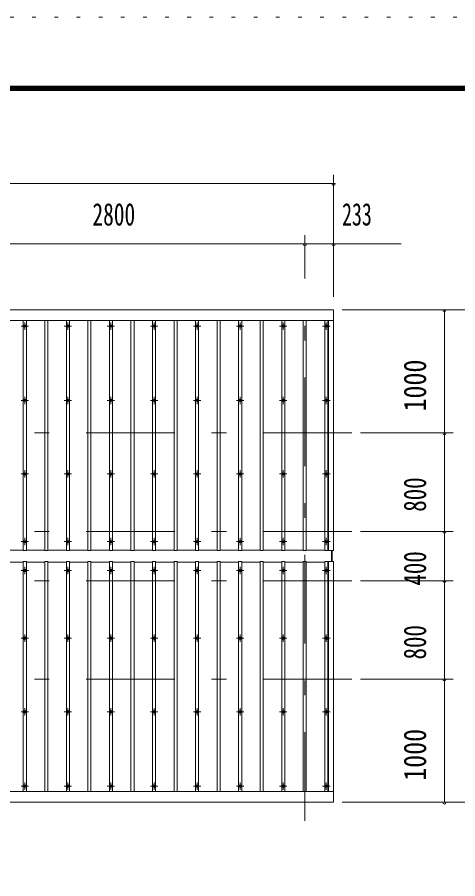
# Model space of a CAD drawing. Units: millimetres, scale not verified. Extents: x -37128 to 37128, y -14700 to 14700.
# Drawn here: x 4936 to 8516, y 7701 to 14700 of the extents above; entities that cross this region are included whole.
import ezdxf
from ezdxf.enums import TextEntityAlignment as Align

# ---------------------------------------------------------------- set-up
doc = ezdxf.new("R2010")
doc.units = ezdxf.units.MM
doc.header["$LTSCALE"] = 60
doc.linetypes.add('USER3', pattern=[24, 12, -5, 2, -5])
doc.linetypes.add('USER4', pattern=[3, 0.5, -2.5])
for name, color, linetype, lineweight in [('0-2_1-0BOLD', 7, 'Continuous', 18), ('0-3_1-2CENTER', 3, 'USER3', 18), ('0-4_1-4THIN', 4, 'Continuous', 18), ('0-5_1-5DIM', 3, 'Continuous', 18), ('0-C_F-F', 5, 'Continuous', 18), ('0-D_F-E_J_ADD', 3, 'USER4', 18)]:
    doc.layers.add(name, color=color, linetype=linetype, lineweight=lineweight)
doc.styles.add('ＭＳ ゴシック', font='')
doc.styles.get('ＭＳ ゴシック').set_extended_font_data('MS Gothic')

msp = doc.modelspace()

# ---------------------------------------------------------------- linework, layer by layer
at = {"layer": '0-2_1-0BOLD'}
for p, q in [((7505.52, 12236.05), (-310.48, 12236.05)), ((7489.52, 10277.69), (7489.52, 10367.39)), ((7495.52, 10367.39), (7495.52, 10277.69)), ((-310.48, 8409.03), (7505.52, 8409.03))]:
    msp.add_line(p, q, dxfattribs=at)
for points in [[(-310.48, 10367.39), (-310.48, 12322.54), (7505.52, 12322.54), (7505.52, 10367.39), (7465.52, 10367.39), (7465.52, 12236.05)], [(7465.52, 8409.03), (7465.52, 10277.69), (7505.52, 10277.69), (7505.52, 8322.54), (-310.48, 8322.54)]]:
    msp.add_lwpolyline(points, dxfattribs=at)
for centre in [(4997.52, 12191.11), (5347.52, 12191.11), (5697.52, 12191.11), (6047.52, 12191.11), (6397.52, 12191.11), (6747.52, 12191.11), (7097.52, 12191.11), (7447.52, 12191.11), (4997.52, 11587.41), (5347.52, 11587.41), (5697.52, 11587.41), (6047.52, 11587.41), (6397.52, 11587.41), (6747.52, 11587.41), (7097.52, 11587.41), (7447.52, 11587.41), (4997.52, 10989.62), (5347.52, 10989.62), (5697.52, 10989.62), (6047.52, 10989.62), (6397.52, 10989.62), (6747.52, 10989.62), (7097.52, 10989.62), (7447.52, 10989.62), (4997.52, 10439.93), (5347.52, 10439.93), (5697.52, 10439.93), (6047.52, 10439.93), (6397.52, 10439.93), (6747.52, 10439.93), (7097.52, 10439.93), (7447.52, 10439.93), (4997.52, 10205.15), (5347.52, 10205.15), (5697.52, 10205.15), (6047.52, 10205.15), (6397.52, 10205.15), (6747.52, 10205.15), (7097.52, 10205.15), (7447.52, 10205.15), (4997.52, 9655.46), (5347.52, 9655.46), (5697.52, 9655.46), (6047.52, 9655.46), (6397.52, 9655.46), (6747.52, 9655.46), (7097.52, 9655.46), (7447.52, 9655.46), (4997.52, 9057.68), (5347.52, 9057.68), (5697.52, 9057.68), (6047.52, 9057.68), (6397.52, 9057.68), (6747.52, 9057.68), (7097.52, 9057.68), (7447.52, 9057.68), (4997.52, 8453.97), (5347.52, 8453.97), (5697.52, 8453.97), (6047.52, 8453.97), (6397.52, 8453.97), (6747.52, 8453.97), (7097.52, 8453.97), (7447.52, 8453.97)]:
    msp.add_circle(centre, 10, dxfattribs=at)
at = {"layer": '0-3_1-2CENTER'}
for p, q in [((7272.52, 8172.54), (7272.52, 12472.55)), ((4967.52, 12191.11), (5027.52, 12191.11)), ((4997.52, 12161.11), (4997.52, 12221.12)), ((5377.52, 12191.11), (5317.52, 12191.11)), ((5347.52, 12221.12), (5347.52, 12161.11)), ((5667.53, 12191.11), (5727.52, 12191.11)), ((5697.52, 12161.11), (5697.52, 12221.12)), ((6077.52, 12191.11), (6017.52, 12191.11)), ((6047.52, 12221.12), (6047.52, 12161.11)), ((6367.53, 12191.11), (6427.52, 12191.11)), ((6397.52, 12161.11), (6397.52, 12221.12)), ((6777.52, 12191.11), (6717.53, 12191.11)), ((6747.52, 12221.12), (6747.52, 12161.11)), ((7067.52, 12191.11), (7127.52, 12191.11)), ((7097.52, 12161.11), (7097.52, 12221.12)), ((7477.52, 12191.11), (7417.52, 12191.11)), ((7447.52, 12221.12), (7447.52, 12161.11)), ((4967.53, 11587.41), (5027.52, 11587.41)), ((4997.52, 11557.41), (4997.52, 11617.41)), ((5317.53, 11587.41), (5377.52, 11587.41)), ((5347.52, 11617.41), (5347.52, 11557.41)), ((5667.53, 11587.41), (5727.52, 11587.41)), ((5697.52, 11557.41), (5697.52, 11617.41)), ((6077.52, 11587.41), (6017.53, 11587.41)), ((6047.52, 11617.41), (6047.52, 11557.41)), ((6367.53, 11587.41), (6427.52, 11587.41)), ((6397.52, 11557.41), (6397.52, 11617.41)), ((6777.52, 11587.41), (6717.53, 11587.41)), ((6747.52, 11617.41), (6747.52, 11557.41)), ((7067.53, 11587.41), (7127.52, 11587.41)), ((7097.52, 11557.41), (7097.52, 11617.41)), ((7417.53, 11587.41), (7477.52, 11587.41)), ((7447.52, 11617.41), (7447.52, 11557.41)), ((7655.52, 11322.54), (-632.48, 11322.54)), ((4967.53, 10989.62), (5027.52, 10989.62)), ((4997.52, 11019.63), (4997.52, 10959.62)), ((5377.52, 10989.62), (5317.53, 10989.62)), ((5347.52, 10959.62), (5347.52, 11019.63)), ((5727.52, 10989.62), (5667.53, 10989.62)), ((5697.52, 11019.63), (5697.52, 10959.62)), ((6077.52, 10989.62), (6017.53, 10989.62)), ((6047.52, 10959.62), (6047.52, 11019.63)), ((6427.52, 10989.62), (6367.53, 10989.62)), ((6397.52, 11019.63), (6397.52, 10959.62)), ((6777.52, 10989.62), (6717.53, 10989.62)), ((6747.52, 10959.62), (6747.52, 11019.63)), ((7067.53, 10989.62), (7127.52, 10989.62)), ((7097.52, 11019.63), (7097.52, 10959.62)), ((7477.52, 10989.62), (7417.53, 10989.62)), ((7447.52, 10959.62), (7447.52, 11019.63)), ((7655.52, 10522.54), (-632.48, 10522.54)), ((4967.53, 10439.93), (5027.52, 10439.93)), ((4997.52, 10409.93), (4997.52, 10469.93)), ((5317.53, 10439.93), (5377.52, 10439.93)), ((5347.52, 10409.93), (5347.52, 10469.93)), ((5667.53, 10439.93), (5727.52, 10439.93)), ((5697.52, 10409.93), (5697.52, 10469.93)), ((6077.52, 10439.93), (6017.53, 10439.93)), ((6047.52, 10409.93), (6047.52, 10469.93)), ((6367.53, 10439.93), (6427.52, 10439.93)), ((6397.52, 10409.93), (6397.52, 10469.93)), ((6777.52, 10439.93), (6717.53, 10439.93)), ((6747.52, 10409.93), (6747.52, 10469.93)), ((7067.53, 10439.93), (7127.52, 10439.93)), ((7097.52, 10409.93), (7097.52, 10469.93)), ((7417.53, 10439.93), (7477.52, 10439.93)), ((7447.52, 10409.93), (7447.52, 10469.93)), ((4997.52, 10235.15), (4997.52, 10175.15)), ((5347.52, 10235.15), (5347.52, 10175.15)), ((5697.52, 10235.15), (5697.52, 10175.15)), ((6047.52, 10235.15), (6047.52, 10175.15)), ((6397.52, 10235.15), (6397.52, 10175.15)), ((6747.52, 10235.15), (6747.52, 10175.15)), ((7097.52, 10235.15), (7097.52, 10175.15)), ((7447.52, 10235.15), (7447.52, 10175.15)), ((4967.53, 10205.15), (5027.52, 10205.15)), ((5317.53, 10205.15), (5377.52, 10205.15)), ((5727.52, 10205.15), (5667.53, 10205.15)), ((6017.53, 10205.15), (6077.52, 10205.15)), ((6427.52, 10205.15), (6367.53, 10205.15)), ((6717.53, 10205.15), (6777.52, 10205.15)), ((7067.53, 10205.15), (7127.52, 10205.15)), ((7417.53, 10205.15), (7477.52, 10205.15)), ((7655.52, 10122.54), (-632.48, 10122.54)), ((4997.52, 9685.46), (4997.52, 9625.46)), ((5347.52, 9625.46), (5347.52, 9685.46)), ((5697.52, 9685.46), (5697.52, 9625.46)), ((6047.52, 9625.46), (6047.52, 9685.46)), ((6397.52, 9685.46), (6397.52, 9625.46)), ((6747.52, 9625.46), (6747.52, 9685.46)), ((7097.52, 9685.46), (7097.52, 9625.46)), ((7447.52, 9625.46), (7447.52, 9685.46)), ((5027.52, 9655.46), (4967.53, 9655.46)), ((5317.53, 9655.46), (5377.52, 9655.46)), ((5727.52, 9655.46), (5667.53, 9655.46)), ((6077.52, 9655.46), (6017.53, 9655.46)), ((6427.52, 9655.46), (6367.53, 9655.46)), ((6777.52, 9655.46), (6717.53, 9655.46)), ((7127.52, 9655.46), (7067.53, 9655.46)), ((7417.53, 9655.46), (7477.52, 9655.46)), ((7655.52, 9322.54), (-632.48, 9322.54)), ((4967.53, 9057.68), (5027.52, 9057.68)), ((4997.52, 9027.67), (4997.52, 9087.67)), ((5317.53, 9057.68), (5377.52, 9057.68)), ((5347.52, 9087.67), (5347.52, 9027.67)), ((5727.52, 9057.68), (5667.53, 9057.68)), ((5697.52, 9027.67), (5697.52, 9087.67)), ((6017.53, 9057.68), (6077.52, 9057.68)), ((6047.52, 9087.67), (6047.52, 9027.67)), ((6427.52, 9057.68), (6367.53, 9057.68)), ((6397.52, 9027.67), (6397.52, 9087.67)), ((6717.53, 9057.68), (6777.52, 9057.68)), ((6747.52, 9087.67), (6747.52, 9027.67)), ((7067.53, 9057.68), (7127.52, 9057.68)), ((7097.52, 9027.67), (7097.52, 9087.67)), ((7417.53, 9057.68), (7477.52, 9057.68)), ((7447.52, 9087.67), (7447.52, 9027.67)), ((4997.52, 8483.97), (4997.52, 8423.96)), ((5347.52, 8423.96), (5347.52, 8483.97)), ((5697.52, 8483.97), (5697.52, 8423.96)), ((6047.52, 8423.96), (6047.52, 8483.97)), ((6397.52, 8483.97), (6397.52, 8423.96)), ((6747.52, 8423.96), (6747.52, 8483.97)), ((7097.52, 8483.97), (7097.52, 8423.96)), ((7447.52, 8423.96), (7447.52, 8483.97)), ((5027.52, 8453.97), (4967.52, 8453.97)), ((5377.52, 8453.97), (5317.52, 8453.97)), ((5727.52, 8453.97), (5667.53, 8453.97)), ((6077.52, 8453.97), (6017.52, 8453.97)), ((6427.52, 8453.97), (6367.53, 8453.97)), ((6777.52, 8453.97), (6717.53, 8453.97)), ((7127.52, 8453.97), (7067.52, 8453.97)), ((7477.52, 8453.97), (7417.52, 8453.97))]:
    msp.add_line(p, q, dxfattribs=at)
at = {"layer": '0-4_1-4THIN'}
for p, q in [((5010.02, 12236.05), (5010.02, 10367.39)), ((5185.02, 12236.05), (5185.02, 10367.39)), ((5360.02, 12236.05), (5360.02, 10367.39)), ((5535.02, 12236.05), (5535.02, 10367.39)), ((5710.02, 12236.05), (5710.02, 10367.39)), ((5885.02, 10367.39), (5885.02, 12236.05)), ((6060.02, 10367.39), (6060.02, 12236.05)), ((6235.02, 10367.39), (6235.02, 12236.05)), ((6410.02, 10367.39), (6410.02, 12236.05)), ((6585.02, 10367.39), (6585.02, 12236.05)), ((6760.02, 10367.39), (6760.02, 12236.05)), ((6935.02, 10367.39), (6935.02, 12236.05)), ((7110.02, 10367.39), (7110.02, 12236.05)), ((7285.02, 10367.39), (7285.02, 12236.05)), ((7460.02, 10367.39), (7460.02, 12236.05)), ((4985.02, 10371.64), (4835.02, 10371.64)), ((5160.02, 10371.64), (5010.02, 10371.64)), ((5335.02, 10371.64), (5185.02, 10371.64)), ((5510.02, 10371.64), (5360.02, 10371.64)), ((5685.02, 10371.64), (5535.02, 10371.64)), ((5860.02, 10371.64), (5710.02, 10371.64)), ((6035.02, 10371.64), (5885.02, 10371.64)), ((6210.02, 10371.64), (6060.02, 10371.64)), ((6385.02, 10371.64), (6235.02, 10371.64)), ((6560.02, 10371.64), (6410.02, 10371.64)), ((6735.02, 10371.64), (6585.02, 10371.64)), ((6910.02, 10371.64), (6760.02, 10371.64)), ((7085.02, 10371.64), (6935.02, 10371.64)), ((7260.02, 10371.64), (7110.02, 10371.64)), ((7435.02, 10371.64), (7285.02, 10371.64)), ((7465.52, 10371.64), (7460.02, 10371.64)), ((4835.02, 10273.44), (4985.02, 10273.44)), ((5010.02, 10273.44), (5160.02, 10273.44)), ((5185.02, 10273.44), (5335.02, 10273.44)), ((5360.02, 10273.44), (5510.02, 10273.44)), ((5535.02, 10273.44), (5685.02, 10273.44)), ((5710.02, 10273.44), (5860.02, 10273.44)), ((5885.02, 10273.44), (6035.02, 10273.44)), ((6060.02, 10273.44), (6210.02, 10273.44)), ((6235.02, 10273.44), (6385.02, 10273.44)), ((6410.02, 10273.44), (6560.02, 10273.44)), ((6585.02, 10273.44), (6735.02, 10273.44)), ((6760.02, 10273.44), (6910.02, 10273.44)), ((6935.02, 10273.44), (7085.02, 10273.44)), ((7110.02, 10273.44), (7260.02, 10273.44)), ((7285.02, 10273.44), (7435.02, 10273.44)), ((7460.02, 10273.44), (7465.52, 10273.44))]:
    msp.add_line(p, q, dxfattribs=at)
for points in [[(5010.02, 10367.39), (4985.02, 10367.39), (4985.02, 12236.05)], [(5185.02, 10367.39), (5160.02, 10367.39), (5160.02, 12236.05)], [(5360.02, 10367.39), (5335.02, 10367.39), (5335.02, 12236.05)], [(5535.02, 10367.39), (5510.02, 10367.39), (5510.02, 12236.05)], [(5710.02, 10367.39), (5685.02, 10367.39), (5685.02, 12236.05)], [(5860.02, 12236.05), (5860.02, 10367.39), (5885.02, 10367.39)], [(6035.02, 12236.05), (6035.02, 10367.39), (6060.02, 10367.39)], [(6210.02, 12236.05), (6210.02, 10367.39), (6235.02, 10367.39)], [(6385.02, 12236.05), (6385.02, 10367.39), (6410.02, 10367.39)], [(6560.02, 12236.05), (6560.02, 10367.39), (6585.02, 10367.39)], [(6735.02, 12236.05), (6735.02, 10367.39), (6760.02, 10367.39)], [(6910.02, 12236.05), (6910.02, 10367.39), (6935.02, 10367.39)], [(7085.02, 12236.05), (7085.02, 10367.39), (7110.02, 10367.39)], [(7260.02, 12236.05), (7260.02, 10367.39), (7285.02, 10367.39)], [(7435.02, 12236.05), (7435.02, 10367.39), (7460.02, 10367.39)], [(5010.02, 8409.03), (5010.02, 10277.69), (4985.02, 10277.69), (4985.02, 8409.03)], [(5185.02, 8409.03), (5185.02, 10277.69), (5160.02, 10277.69), (5160.02, 8409.03)], [(5360.02, 8409.03), (5360.02, 10277.69), (5335.02, 10277.69), (5335.02, 8409.03)], [(5535.02, 8409.03), (5535.02, 10277.69), (5510.02, 10277.69), (5510.02, 8409.03)], [(5710.02, 8409.03), (5710.02, 10277.69), (5685.02, 10277.69), (5685.02, 8409.03)], [(5885.02, 8409.03), (5885.02, 10277.69), (5860.02, 10277.69), (5860.02, 8409.03)], [(6060.02, 8409.03), (6060.02, 10277.69), (6035.02, 10277.69), (6035.02, 8409.03)], [(6235.02, 8409.03), (6235.02, 10277.69), (6210.02, 10277.69), (6210.02, 8409.03)], [(6410.02, 8409.03), (6410.02, 10277.69), (6385.02, 10277.69), (6385.02, 8409.03)], [(6585.02, 8409.03), (6585.02, 10277.69), (6560.02, 10277.69), (6560.02, 8409.03)], [(6760.02, 8409.03), (6760.02, 10277.69), (6735.02, 10277.69), (6735.02, 8409.03)], [(6935.02, 8409.03), (6935.02, 10277.69), (6910.02, 10277.69), (6910.02, 8409.03)], [(7110.02, 8409.03), (7110.02, 10277.69), (7085.02, 10277.69), (7085.02, 8409.03)], [(7285.02, 8409.03), (7285.02, 10277.69), (7260.02, 10277.69), (7260.02, 8409.03)], [(7435.02, 8409.03), (7435.02, 10277.69), (7460.02, 10277.69), (7460.02, 8409.03)]]:
    msp.add_lwpolyline(points, dxfattribs=at)
at = {"layer": '0-5_1-5DIM'}
for p, q in [((7505.53, 12428.35), (7505.53, 13418.35)), ((7505.53, 13348.35), (-310.47, 13348.35)), ((7519.53, 13348.35), (7491.53, 13348.35)), ((7272.53, 12578.35), (7272.53, 12928.35)), ((-859.97, 12858.35), (8055.03, 12858.35)), ((7286.53, 12858.35), (7258.53, 12858.35)), ((7519.53, 12858.35), (7491.53, 12858.35)), ((7575.52, 12322.54), (8967.52, 12322.54)), ((8421.52, 12322.54), (8393.52, 12322.54)), ((8407.52, 12322.54), (8407.52, 11322.54)), ((8477.52, 11322.54), (7725.52, 11322.54)), ((8421.52, 11322.54), (8393.52, 11322.54)), ((8407.52, 11322.54), (8407.52, 10522.54)), ((8477.52, 10522.54), (7725.52, 10522.54)), ((8421.52, 10522.54), (8393.52, 10522.54)), ((8407.52, 10522.54), (8407.52, 10122.54)), ((8477.52, 10122.54), (7725.52, 10122.54)), ((8421.52, 10122.54), (8393.52, 10122.54)), ((8407.52, 10122.54), (8407.52, 9322.54)), ((8477.52, 9322.54), (7725.52, 9322.54)), ((8421.52, 9322.54), (8393.52, 9322.54)), ((8407.52, 9322.54), (8407.52, 8322.54)), ((8967.52, 8322.54), (7575.52, 8322.54)), ((8421.52, 8322.54), (8393.52, 8322.54))]:
    msp.add_line(p, q, dxfattribs=at)
for centre in [(7505.53, 13348.35), (7272.53, 12858.35), (7505.53, 12858.35), (8407.52, 12322.54), (8407.52, 11322.54), (8407.52, 10522.54), (8407.52, 10122.54), (8407.52, 9322.54), (8407.52, 8322.54)]:
    msp.add_arc(centre, 14, 180, 0, dxfattribs=at)
at = {"layer": '0-C_F-F'}
for points in [[(36428.07, -14000), (36428.07, 14140), (-3751.93, 14140), (-3751.93, -14000)], [(36424.56, -13996.5), (-3748.43, -13996.5), (-3748.43, 14136.5), (36424.56, 14136.5)], [(36421.07, -13993), (36421.07, 14133), (-3744.93, 14133), (-3744.93, -13993)], [(36417.57, -13989.5), (36417.57, 14129.5), (-3741.43, 14129.5), (-3741.43, -13989.5)], [(36414.07, -13986), (36414.07, 14126), (-3737.93, 14126), (-3737.93, -13986)], [(36410.57, -13982.5), (36410.57, 14122.5), (-3734.43, 14122.5), (-3734.43, -13982.5)], [(36407.06, -13979), (-3730.93, -13979), (-3730.93, 14119), (36407.06, 14119)], [(36403.57, -13975.5), (-3727.43, -13975.5), (-3727.43, 14115.5), (36403.57, 14115.5)], [(36400.07, -13972), (36400.07, 14112), (-3723.93, 14112), (-3723.93, -13972)], [(36396.57, -13968.5), (-3720.43, -13968.5), (-3720.43, 14108.5), (36396.57, 14108.5)], [(36393.07, -13965), (36393.07, 14105), (-3716.93, 14105), (-3716.93, -13965)]]:
    msp.add_lwpolyline(points, close=True, dxfattribs=at)
at = {"layer": '0-D_F-E_J_ADD', "color": 5}
msp.add_lwpolyline([(37128.07, -14700), (37128.07, 14700), (-4451.93, 14700), (-4451.93, -14700)], close=True, dxfattribs=at)

# ---------------------------------------------------------------- texts
at = {"layer": '0-5_1-5DIM', "color": 7, "style": 'ＭＳ ゴシック'}
for s, width, p in [('2800', 0.7, (5547.03, 12953.22)), ('233', 0.65, (7575.53, 12953.22))]:
    msp.add_text(s, height=182.3, dxfattribs=dict(at, width=width)).set_placement(p, align=Align.BOTTOM_LEFT)
for s, width, p in [('1000', 0.85, (8312.65, 11497.04)), ('800', 0.75, (8312.65, 10682.79)), ('400', 0.75, (8312.65, 10082.79)), ('800', 0.75, (8312.65, 9482.79)), ('1000', 0.85, (8312.65, 8497.04))]:
    msp.add_text(s, height=182.3, rotation=90, dxfattribs=dict(at, width=width)).set_placement(p, align=Align.BOTTOM_LEFT)

doc.saveas('drawing.dxf')
